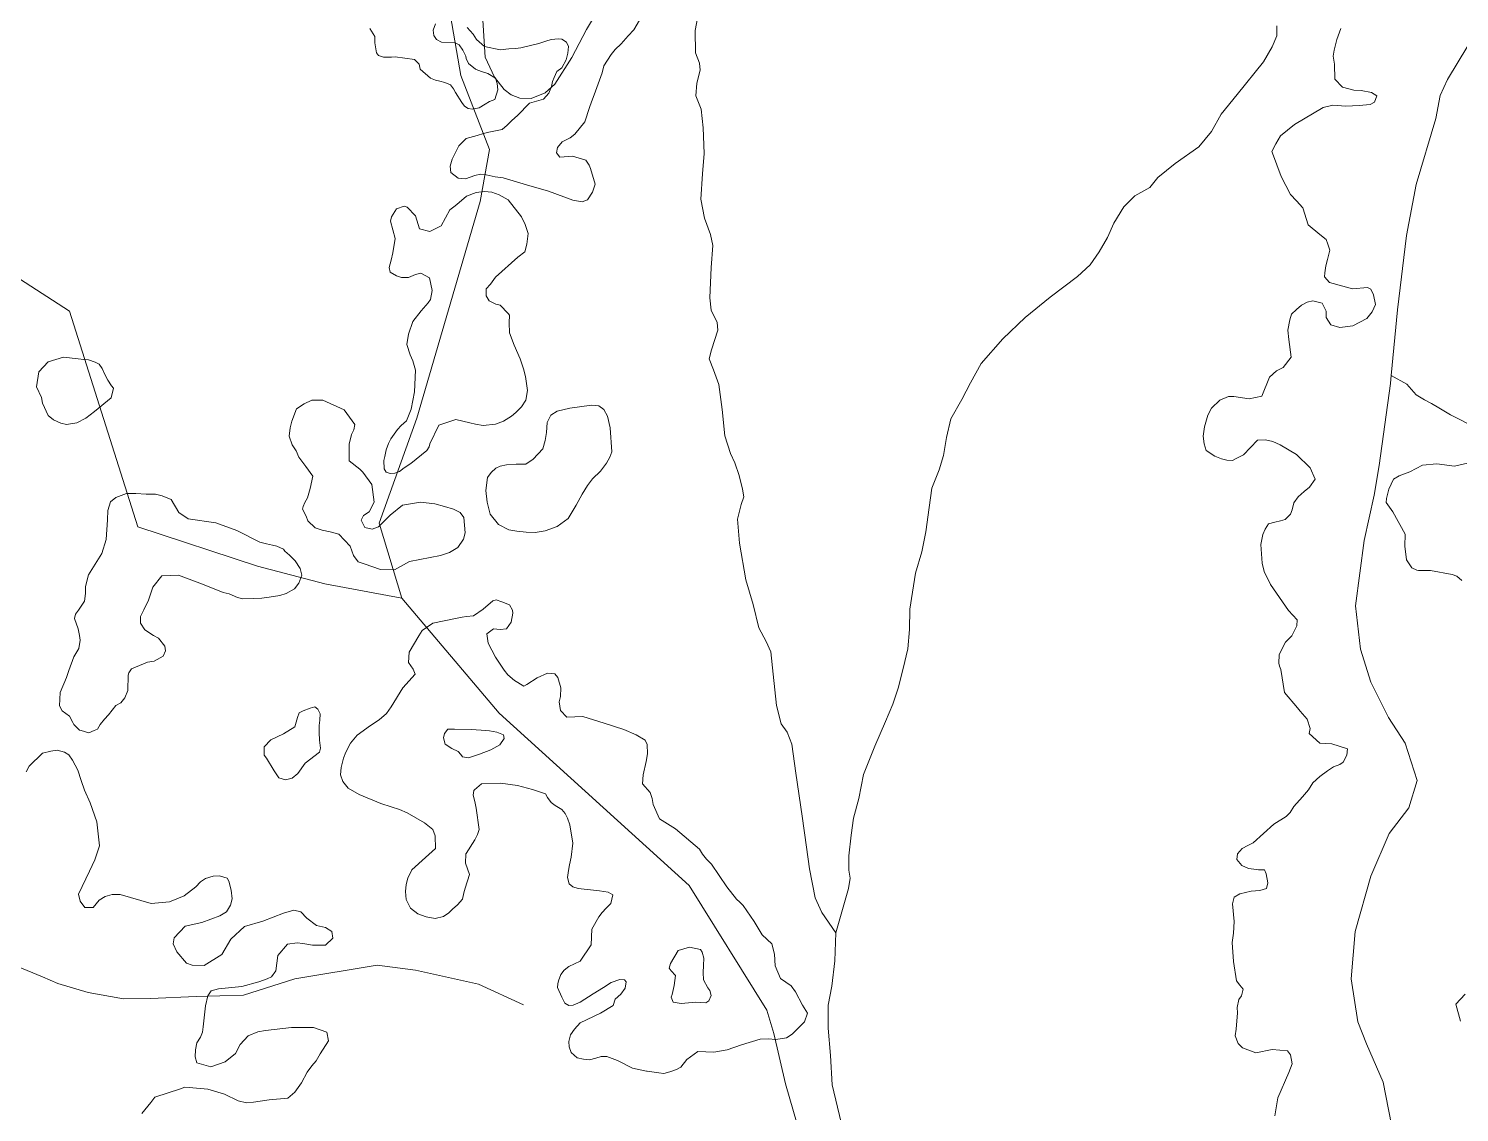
# Model space of a CAD drawing. Header units: metres. Extents: x 4652992 to 4879070, y 2074171 to 2309877.
# Drawn here: x 4653622.6 to 4653770.2, y 2307880.8 to 2307992.6 of the extents above; entities that cross this region are included whole.
import ezdxf

# ---------------------------------------------------------------- set-up
doc = ezdxf.new("R2010")
doc.units = ezdxf.units.M
doc.header["$MEASUREMENT"] = 0
doc.linetypes.add('DGN Style 3', pattern=[92.779933, 66.271381, -26.508552])
for name, color, linetype, lineweight in [('Level 1', 2, 'Continuous', 0), ('Level 20', 30, 'DGN Style 3', 0), ('Level 37', 3, 'Continuous', 0), ('Level 40', 1, 'Continuous', 0)]:
    doc.layers.add(name, color=color, linetype=linetype, lineweight=lineweight)

msp = doc.modelspace()

# ---------------------------------------------------------------- linework, layer by layer
at = {"layer": 'Level 1'}
for points in [[(4653764.347719, 2307873.738894, 1348.4125), (4653762.340884, 2307883.954287, 1347.1125), (4653760.621889, 2307887.920901, 1346.6625), (4653759.740908, 2307890.197878, 1346.4625), (4653759.049502, 2307894.629092, 1346.2125), (4653759.441103, 2307899.512881, 1345.9625), (4653761.056277, 2307905.222475, 1345.6375), (4653762.952883, 2307909.597719, 1345.6375), (4653764.990298, 2307912.265322, 1345.2625), (4653765.846682, 2307915.08008, 1344.9125), (4653764.62311, 2307918.936281, 1344.5625), (4653762.89789, 2307921.574892, 1344.3875), (4653761.050295, 2307925.22333, 1344.2125), (4653760.016299, 2307928.632509, 1344.1375), (4653759.502505, 2307933.082094, 1343.9625), (4653760.365114, 2307939.826296, 1343.0625), (4653761.405276, 2307944.507876, 1342.6125), (4653761.913088, 2307947.573733, 1342.2625), (4653763.099917, 2307956.037478, 1341.6125), (4653763.103146, 2307956.072304, 1341.610664), (4653763.1764, 2307956.86239, 1341.56902), (4653763.80353, 2307963.626284, 1341.2125), (4653764.751894, 2307971.276125, 1340.7125), (4653765.749087, 2307976.54529, 1340.3875), (4653767.786501, 2307983.374514, 1340.0375), (4653768.211304, 2307985.729999, 1339.723815), (4653768.978597, 2307987.396878, 1339.497989), (4653771.06592, 2307990.852114, 1338.9625)], [(4653825.068484, 2307914.638308, 1365), (4653817.580508, 2307920.115114, 1363), (4653812.974917, 2307924.287295, 1361), (4653806.084109, 2307933.289675, 1358), (4653801.680727, 2307937.233279, 1357), (4653797.321474, 2307938.771303, 1356), (4653793.209292, 2307940.368288, 1355), (4653790.546084, 2307941.7923, 1354), (4653787.366274, 2307944.046328, 1353), (4653784.237124, 2307945.658083, 1352), (4653780.54468, 2307947.153689, 1351), (4653777.288882, 2307948.552675, 1350), (4653774.597109, 2307949.93268, 1349), (4653772.056521, 2307951.381533, 1348), (4653769.269289, 2307952.798525, 1347), (4653768.085512, 2307953.520327, 1346), (4653767.321902, 2307953.954531, 1345), (4653766.603274, 2307954.35248, 1344), (4653765.74872, 2307954.872927, 1343), (4653764.768406, 2307955.944471, 1341.610729), (4653763.1764, 2307956.86239, 1341.6107)], [(4653673.678713, 2307891.951296, 1338), (4653669.031496, 2307894.063723, 1335), (4653662.552309, 2307895.500307, 1331), (4653658.59009, 2307896.030703, 1329), (4653650.104922, 2307894.62488, 1324), (4653644.787112, 2307892.934328, 1321), (4653639.90613, 2307892.811892, 1319), (4653635.189516, 2307892.60071, 1317), (4653632.410525, 2307892.571902, 1316), (4653628.787478, 2307893.212893, 1315), (4653625.638125, 2307894.148318, 1314), (4653624.049929, 2307894.82532, 1313), (4653621.503908, 2307895.894717, 1312)]]:
    msp.add_polyline3d(points, dxfattribs=at)
at = {"layer": 'Level 20', "linetype": 'Continuous'}
for points in [[(4653682.722684, 2307996.796885, 1328.6167), (4653680.187516, 2307992.540945, 1327.6367), (4653678.644567, 2307989.661545, 1326.9367), (4653676.901322, 2307986.896573, 1326.3067), (4653675.893821, 2307986.001483, 1326.0967), (4653674.472704, 2307985.432478, 1325.6067), (4653673.288933, 2307985.471433, 1325.3967), (4653672.397984, 2307985.788717, 1325.1167), (4653671.68488, 2307986.335599, 1324.9067), (4653670.680026, 2307987.627286, 1324.4867), (4653669.736229, 2307989.680856, 1323.8567), (4653669.489573, 2307993.489683, 1323.1567)], [(4653705.899415, 2307899.37215, 1360.116744), (4653704.461515, 2307901.445235, 1359.696744), (4653703.743481, 2307902.969415, 1359.276744), (4653703.176626, 2307905.955722, 1358.786744), (4653702.863015, 2307908.20579, 1358.296744), (4653702.412112, 2307911.38763, 1357.806744), (4653701.747339, 2307915.837269, 1356.756744), (4653701.365899, 2307918.820603, 1356.056744), (4653700.873895, 2307920.052933, 1355.566744), (4653700.248236, 2307920.937564, 1355.286744), (4653699.765576, 2307922.818365, 1354.796744), (4653699.43946, 2307926.056416, 1354.096744), (4653699.194117, 2307928.34812, 1353.466744), (4653698.68743, 2307929.406682, 1352.836744), (4653697.942208, 2307930.820804, 1352.346744), (4653697.365765, 2307933.245084, 1351.856744), (4653696.615799, 2307935.766144, 1350.946744), (4653695.946203, 2307939.543418, 1350.036744), (4653695.748191, 2307942.02275, 1349.196744), (4653696.122835, 2307943.553749, 1348.846744), (4653696.41358, 2307944.345878, 1348.566744), (4653696.250539, 2307945.140486, 1348.356744), (4653695.914791, 2307946.519849, 1348.076744), (4653695.467381, 2307947.847693, 1347.586744), (4653695.026112, 2307948.813836, 1347.166744), (4653694.429004, 2307950.61404, 1346.536744), (4653694.181948, 2307953.353404, 1345.836744), (4653693.80985, 2307955.906307, 1344.996744), (4653693.277201, 2307957.448185, 1344.436744), (4653692.837888, 2307958.572243, 1344.156744), (4653693.071262, 2307959.500695, 1343.946744), (4653693.707554, 2307961.5376, 1343.456744), (4653693.642323, 2307962.318232, 1343.106744), (4653693.027629, 2307963.596341, 1342.616744), (4653692.896263, 2307964.871458, 1342.266744), (4653693.033511, 2307967.990887, 1341.706744), (4653693.194082, 2307970.264915, 1341.286744), (4653692.96606, 2307971.38545, 1340.866744), (4653692.342334, 2307973.079802, 1340.516744), (4653691.962752, 2307975.049319, 1340.026744), (4653692.133014, 2307977.665965, 1339.256744), (4653692.322664, 2307979.762703, 1338.836744), (4653692.202149, 2307982.382653, 1338.206744), (4653691.99767, 2307984.32306, 1337.716744), (4653691.451329, 2307985.681666, 1337.296744), (4653691.552625, 2307986.992202, 1337.086744), (4653691.905105, 2307988.355949, 1336.806744), (4653691.818758, 2307989.07901, 1336.806744), (4653691.429278, 2307990.141569, 1336.526744), (4653691.368644, 2307992.436313, 1335.756744), (4653691.843762, 2307994.775449, 1335.476744)], [(4653706.43406, 2307879.811526, 1361.7967), (4653705.511762, 2307883.698004, 1361.5167), (4653705.323538, 2307886.714127, 1361.3767), (4653705.093475, 2307889.530529, 1361.0267), (4653705.106487, 2307891.902629, 1360.8167), (4653705.486155, 2307893.846332, 1360.6067), (4653705.797215, 2307896.469632, 1360.4667), (4653705.899415, 2307899.37215, 1360.1167), (4653706.588805, 2307901.77043, 1359.8367), (4653707.211581, 2307903.943347, 1359.6267), (4653707.351732, 2307904.99617, 1359.5567), (4653707.239471, 2307905.83452, 1359.5567), (4653707.246591, 2307907.300067, 1359.5567), (4653707.465971, 2307909.440776, 1359.2767), (4653707.720711, 2307911.180148, 1359.1367), (4653708.270836, 2307913.208432, 1358.7867), (4653708.742777, 2307915.695309, 1358.4367), (4653709.915566, 2307918.612368, 1358.0867), (4653711.015843, 2307921.147536, 1357.8067), (4653711.756811, 2307922.943314, 1357.3167), (4653712.333786, 2307924.582603, 1357.1767), (4653712.847556, 2307926.613627, 1357.0367), (4653713.298713, 2307928.641669, 1356.5467), (4653713.475287, 2307930.634033, 1356.4767), (4653713.505743, 2307932.752434, 1356.3367), (4653713.80428, 2307934.490911, 1356.1267), (4653714.10472, 2307936.446798, 1355.8467), (4653714.770932, 2307938.665083, 1355.6367), (4653715.171905, 2307940.723372, 1355.2867), (4653715.500807, 2307943.245443, 1355.0767), (4653715.798104, 2307945.242318, 1354.8667), (4653716.555596, 2307947.128694, 1354.5867), (4653716.978252, 2307948.59505, 1354.3767), (4653717.295746, 2307950.466446, 1354.2367), (4653717.766368, 2307952.395206, 1354.0267), (4653718.879875, 2307954.389815, 1353.6767), (4653719.771728, 2307956.094684, 1353.4667), (4653720.874913, 2307958.096069, 1353.1867), (4653723.111064, 2307960.647567, 1352.9767), (4653725.419305, 2307962.836593, 1352.7667), (4653727.978089, 2307964.935051, 1352.6267), (4653730.808797, 2307967.065578, 1352.2767), (4653732.125053, 2307968.264741, 1352.2067), (4653733.063521, 2307969.6197, 1351.9967), (4653733.92042, 2307971.08867, 1351.8567), (4653734.560609, 2307972.578676, 1351.7167), (4653735.58389, 2307974.235898, 1351.2967), (4653736.72878, 2307975.387249, 1351.0867), (4653738.279844, 2307976.255822, 1350.7367), (4653739.09159, 2307977.265753, 1350.5967), (4653740.892205, 2307978.715111, 1350.0367), (4653743.315631, 2307980.42704, 1349.5467), (4653744.618335, 2307982.028524, 1349.1267), (4653745.628315, 2307983.800331, 1348.6367), (4653747.290885, 2307985.833337, 1348.0767), (4653749.980885, 2307989.21705, 1347.3767), (4653750.892553, 2307990.758302, 1347.0967), (4653751.36624, 2307991.869706, 1346.7467), (4653751.374553, 2307992.903495, 1346.3967)]]:
    msp.add_polyline3d(points, dxfattribs=at)
at = {"layer": 'Level 37'}
for points in [[(4653703.437867, 2307867.78746, 1363.977291), (4653704.113409, 2307875.308332, 1363.917345), (4653703.488648, 2307878.847082, 1363.147345), (4653701.883962, 2307879.620132, 1362.587345), (4653700.713258, 2307883.786405, 1362.237345), (4653699.486422, 2307888.989562, 1360.907345), (4653698.768927, 2307891.372398, 1360.907345), (4653690.769011, 2307904.231611, 1354.467345), (4653671.170912, 2307922.014131, 1339.837345), (4653661.118002, 2307933.88766, 1335.357345), (4653653.181803, 2307935.350793, 1332.277345), (4653646.244809, 2307937.168493, 1329.057345), (4653633.908004, 2307941.252875, 1321.427345), (4653626.858487, 2307963.498626, 1315.617345), (4653612.507566, 2307972.73668, 1310.017345), (4653594.459012, 2307983.57293, 1302.107345), (4653592.301203, 2308002.275379, 1300.410109), (4653593.526476, 2308016.191274, 1299.710109), (4653591.657387, 2308027.180816, 1298.450108), (4653588.565333, 2308036.776915, 1297.427107)], [(4653611.289792, 2308032.99344, 1304.8373), (4653623.770315, 2308030.938088, 1307.2873), (4653637.094541, 2308028.825417, 1310.9723), (4653647.562815, 2308027.165581, 1313.8673), (4653659.25637, 2308024.932396, 1317.9273), (4653663.355229, 2308010.058092, 1321.7073), (4653667.224468, 2307987.794578, 1327.4473), (4653670.178628, 2307980.144459, 1329.2673), (4653669.202442, 2307974.797554, 1330.1773), (4653662.678064, 2307952.440926, 1332.9073), (4653658.784953, 2307941.615996, 1334.0273), (4653661.118002, 2307933.88766, 1335.3573)]]:
    msp.add_polyline3d(points, dxfattribs=at)
at = {"layer": 'Level 40', "color": 3}
for points in [[(4653686.131256, 2307994.319498, 1334.343533), (4653685.044866, 2307992.520076, 1335.143533), (4653684.483124, 2307991.886413, 1335.143533), (4653683.740964, 2307991.069994, 1335.143533), (4653683.146466, 2307990.489352, 1335.143533), (4653682.701517, 2307989.963213, 1335.143533), (4653681.963034, 2307988.784135, 1335.143533), (4653681.788232, 2307988.057498, 1335.143533), (4653680.974947, 2307985.811219, 1335.143533), (4653680.703845, 2307985.06244, 1335.143533), (4653680.473872, 2307984.484635, 1335.143533), (4653679.984942, 2307983.019469, 1335.143533), (4653678.960889, 2307981.737459, 1334.343533), (4653678.503171, 2307981.349281, 1334.343533), (4653677.680366, 2307980.958082, 1334.343533), (4653677.171135, 2307980.355888, 1334.343533), (4653677.090641, 2307979.831979, 1334.343533), (4653677.438889, 2307979.386374, 1334.343533), (4653678.723767, 2307979.478748, 1335.143533), (4653680.108001, 2307979.049588, 1335.943533), (4653680.445128, 2307978.562346, 1335.943533), (4653680.588011, 2307978.211985, 1335.943533), (4653681.078761, 2307976.59531, 1337.543533), (4653680.788093, 2307975.763854, 1337.543533), (4653680.283128, 2307974.983728, 1337.543533), (4653679.729686, 2307974.75587, 1337.543533), (4653678.776485, 2307974.939171, 1337.543533), (4653676.251808, 2307975.863923, 1335.943533), (4653673.980736, 2307976.506578, 1333.143533), (4653671.562785, 2307977.22568, 1331.943533), (4653670.764109, 2307977.326172, 1331.943533), (4653669.813166, 2307977.554, 1331.943533), (4653669.23055, 2307977.602722, 1331.943533), (4653668.649802, 2307977.469266, 1331.943533), (4653667.704408, 2307977.150561, 1331.943533), (4653666.938459, 2307977.197747, 1331.943533), (4653666.166814, 2307977.79151, 1331.943533), (4653666.095356, 2307978.444719, 1331.943533), (4653666.314315, 2307979.164653, 1331.943533), (4653667.011626, 2307980.542337, 1331.943533)], [(4653664.615856, 2307993.106506, 1329.143533), (4653664.373354, 2307992.480401, 1329.143533), (4653664.422451, 2307991.92118, 1329.143533), (4653664.686704, 2307991.492818, 1329.143533), (4653665.21989, 2307991.228032, 1329.143533), (4653666.625917, 2307991.155922, 1329.543533), (4653667.038978, 2307990.965632, 1329.543533), (4653667.412436, 2307990.420124, 1329.543533), (4653667.721766, 2307989.798832, 1329.543533), (4653667.756666, 2307989.562511, 1329.543533), (4653667.999976, 2307989.048248, 1329.543533), (4653668.729966, 2307988.438841, 1328.343533), (4653668.980269, 2307988.333134, 1328.343533), (4653669.447805, 2307988.175319, 1328.343533), (4653670.002221, 2307987.996665, 1328.343533), (4653670.804296, 2307987.523326, 1328.743533), (4653670.950617, 2307986.986223, 1328.743533), (4653671.022373, 2307986.330098, 1328.743533), (4653670.727692, 2307985.333942, 1329.943533), (4653670.167964, 2307985.103686, 1329.943533), (4653669.738266, 2307984.84224, 1329.943533), (4653669.0937, 2307984.45006, 1329.943533), (4653668.424599, 2307984.337116, 1329.943533), (4653667.980712, 2307984.397981, 1329.943533), (4653667.578275, 2307984.631158, 1329.943533), (4653667.304001, 2307985.015865, 1329.943533), (4653666.6772, 2307986.03188, 1329.943533), (4653666.446268, 2307986.406211, 1329.943533), (4653666.138983, 2307986.844422, 1329.943533), (4653665.552703, 2307987.076153, 1329.943533), (4653665.032391, 2307987.200934, 1329.943533), (4653664.598785, 2307987.30492, 1329.943533), (4653664.099179, 2307987.515871, 1329.943533), (4653663.03005, 2307988.442359, 1327.943533), (4653662.926981, 2307988.969764, 1327.943533), (4653662.444817, 2307989.451006, 1327.943533), (4653660.433827, 2307989.718428, 1327.143533), (4653660.054257, 2307989.672208, 1327.143533), (4653659.228826, 2307989.687171, 1327.143533), (4653658.71669, 2307989.855761, 1327.143533), (4653658.507466, 2307990.134722, 1327.143533), (4653658.344584, 2307991.180425, 1327.143533), (4653658.359696, 2307991.817388, 1327.143533), (4653657.819098, 2307992.633434, 1327.143533)], [(4653667.011626, 2307980.542337, 1331.943533), (4653667.776152, 2307981.287981, 1331.943533), (4653668.907061, 2307981.610929, 1331.543533), (4653669.552065, 2307981.819986, 1331.543533), (4653670.089867, 2307981.963814, 1331.543533), (4653671.478492, 2307982.221864, 1331.543533), (4653672.002125, 2307982.687242, 1331.543533), (4653672.482499, 2307983.162976, 1331.543533), (4653673.059687, 2307983.660934, 1331.543533), (4653674.281087, 2307984.952874, 1331.943533), (4653675.741347, 2307985.36199, 1332.743533), (4653676.294938, 2307985.95517, 1332.743533), (4653676.556704, 2307986.663704, 1332.743533), (4653676.680545, 2307987.178458, 1332.743533), (4653676.826906, 2307987.597063, 1332.743533), (4653677.111187, 2307988.209432, 1332.743533), (4653677.613142, 2307988.588079, 1332.743533), (4653678.088804, 2307989.426725, 1332.743533), (4653678.253913, 2307990.113029, 1332.743533), (4653678.322387, 2307990.77715, 1332.743533), (4653678.113156, 2307991.235704, 1332.743533), (4653677.636528, 2307991.531589, 1332.743533), (4653677.28093, 2307991.57157, 1332.743533), (4653676.538752, 2307991.522847, 1332.743533), (4653675.991721, 2307991.33653, 1332.743533), (4653675.251372, 2307991.105852, 1332.743533), (4653673.413765, 2307990.657609, 1331.943533), (4653672.84347, 2307990.56732, 1331.943533), (4653672.153829, 2307990.551092, 1331.943533), (4653671.260265, 2307990.447497, 1331.943533), (4653669.651856, 2307990.777245, 1330.343533), (4653668.822994, 2307991.522573, 1330.343533), (4653668.493312, 2307992.057059, 1330.343533), (4653667.881041, 2307992.75045, 1330.343533)], [(4653751.150487, 2307880.481179, 1360.9835), (4653751.473541, 2307882.340163, 1360.6335), (4653752.611395, 2307884.955412, 1360.4235), (4653752.939945, 2307885.865069, 1360.4235), (4653752.774644, 2307886.782357, 1360.4235), (4653752.484652, 2307887.180394, 1360.4235), (4653750.885367, 2307887.345813, 1359.9335), (4653749.214422, 2307887.002003, 1358.6035), (4653747.830841, 2307887.514905, 1358.2535), (4653747.382992, 2307887.951672, 1358.2535), (4653747.074953, 2307888.74056, 1358.2535), (4653747.185341, 2307889.430097, 1358.2535), (4653747.299891, 2307891.102367, 1358.7435), (4653747.268116, 2307891.660143, 1358.7435), (4653747.468173, 2307892.492937, 1358.7435), (4653747.724925, 2307892.872042, 1358.7435), (4653747.824904, 2307893.288488, 1358.7435), (4653747.887403, 2307893.548706, 1358.7435), (4653747.544332, 2307893.960314, 1358.7435), (4653747.213821, 2307894.424063, 1358.7435), (4653746.919837, 2307896.419713, 1358.7435), (4653746.782527, 2307898.378021, 1358.7435), (4653746.903022, 2307899.339763, 1358.7435), (4653746.987606, 2307900.526819, 1358.0435), (4653746.802088, 2307902.360361, 1357.6935), (4653746.96487, 2307903.03801, 1357.6935), (4653747.548527, 2307903.395062, 1357.6935), (4653748.72636, 2307903.660908, 1356.9235), (4653749.627303, 2307903.722318, 1356.9235), (4653750.291218, 2307903.950416, 1356.9235), (4653750.429083, 2307904.524472, 1356.9235), (4653750.262921, 2307905.446702, 1356.9235), (4653750.088694, 2307905.874297, 1356.9235), (4653749.474822, 2307905.854965, 1356.9235), (4653748.99085, 2307905.914953, 1356.9235), (4653748.45439, 2307905.987522, 1356.9235), (4653747.758511, 2307906.318682, 1356.9235), (4653747.242675, 2307906.938027, 1356.9235), (4653747.328151, 2307907.524563, 1356.9235), (4653747.792917, 2307908.075972, 1356.9235), (4653748.364611, 2307908.381175, 1356.9235), (4653748.923845, 2307908.634235, 1356.9235), (4653751.076138, 2307910.558306, 1357.0635), (4653752.32166, 2307911.364702, 1357.0635), (4653752.748644, 2307911.759391, 1357.0635), (4653753.12099, 2307912.387609, 1357.0635), (4653754.024901, 2307913.385556, 1357.0635), (4653754.644288, 2307914.120376, 1357.0635), (4653755.093945, 2307914.840399, 1357.0635), (4653755.805452, 2307915.498017, 1357.0635), (4653756.60908, 2307916.078532, 1357.0635), (4653757.205496, 2307916.487823, 1357.0635), (4653757.86901, 2307916.715628, 1357.0635), (4653758.205924, 2307916.966176, 1357.0635), (4653758.60319, 2307917.69858, 1357.0635), (4653758.648833, 2307918.349443, 1357.0635), (4653757.056284, 2307918.865175, 1356.5035), (4653755.796912, 2307918.929975, 1356.2235), (4653754.701751, 2307919.908947, 1356.2235), (4653754.827258, 2307920.431254, 1356.2235), (4653754.503633, 2307921.391916, 1356.2235), (4653753.76284, 2307922.231279, 1356.2235), (4653753.511006, 2307922.567468, 1356.2235), (4653752.174128, 2307924.156512, 1356.2235), (4653751.797097, 2307926.510754, 1356.2235), (4653751.662604, 2307926.874221, 1356.2235), (4653751.568039, 2307927.172868, 1356.2235), (4653751.611442, 2307928.046161, 1356.2235), (4653751.841728, 2307928.543407, 1356.2235), (4653752.252158, 2307929.329035, 1356.2235), (4653752.912174, 2307929.999819, 1356.2235), (4653753.437795, 2307931.033971, 1356.2235), (4653753.470884, 2307931.633482, 1356.2235), (4653752.57126, 2307932.607045, 1357.4235), (4653750.729178, 2307935.307385, 1357.4235), (4653750.049923, 2307936.627512, 1357.4235), (4653749.871297, 2307937.497106, 1357.4235), (4653749.721256, 2307939.407517, 1357.4235), (4653749.919372, 2307940.462837, 1357.4235), (4653750.161815, 2307941.011339, 1357.4235), (4653750.509037, 2307941.53478, 1357.4235), (4653751.159988, 2307941.70995, 1357.4235), (4653751.74599, 2307941.845458, 1357.4235), (4653752.22741, 2307942.005928, 1357.4235), (4653752.796354, 2307942.53149, 1357.4235), (4653752.961386, 2307942.988189, 1357.4235), (4653753.136729, 2307943.717979, 1357.4235), (4653753.561162, 2307944.333126, 1357.4235), (4653754.195055, 2307944.898152, 1357.4235), (4653754.738878, 2307945.319333, 1357.4235), (4653755.325663, 2307946.160882, 1356.6235), (4653754.796535, 2307947.322383, 1355.4235), (4653753.40164, 2307948.698862, 1354.6235), (4653751.700859, 2307949.689644, 1351.8235), (4653750.94705, 2307950.036874, 1351.8235), (4653750.208139, 2307950.213716, 1351.8235), (4653749.365892, 2307950.192897, 1351.8235), (4653747.944999, 2307948.65227, 1352.6235), (4653747.251385, 2307948.318536, 1352.6235), (4653746.806604, 2307948.091786, 1352.6235), (4653746.201423, 2307948.125509, 1352.6235), (4653745.674054, 2307948.251624, 1352.6235), (4653744.961062, 2307948.533337, 1352.6235), (4653744.100034, 2307949.128059, 1352.6235), (4653743.86971, 2307949.79413, 1352.6235), (4653743.782645, 2307950.592448, 1352.6235), (4653743.904191, 2307951.562969, 1352.6235), (4653744.247106, 2307952.758128, 1352.6235), (4653744.647285, 2307953.495351, 1352.6235), (4653745.507245, 2307954.289132, 1352.6235), (4653746.384244, 2307954.689995, 1352.6235), (4653746.936737, 2307954.668756, 1352.6235), (4653748.52467, 2307954.453852, 1352.2235), (4653749.811498, 2307954.701323, 1352.2235), (4653750.612212, 2307956.676967, 1351.4235), (4653751.329813, 2307957.339481, 1351.4235), (4653752.024324, 2307957.673604, 1351.4235), (4653752.862011, 2307958.757864, 1350.2235), (4653752.610584, 2307960.556981, 1348.6235), (4653752.508059, 2307961.530923, 1348.6235), (4653752.708747, 2307962.59985, 1348.6235), (4653752.901231, 2307963.168023, 1348.6235), (4653753.411922, 2307963.659904, 1348.6235), (4653753.909948, 2307964.098952, 1348.6235), (4653754.488518, 2307964.407071, 1348.6235), (4653755.08208, 2307964.543913, 1348.6235), (4653756.036302, 2307964.315136, 1348.6235), (4653756.454604, 2307963.488813, 1348.6235), (4653756.461395, 2307962.817079, 1348.6235), (4653756.95801, 2307962.083739, 1348.6235), (4653757.870411, 2307961.796098, 1349.8235), (4653759.196161, 2307961.961381, 1351.4235), (4653760.662581, 2307962.734955, 1354.6235), (4653761.218817, 2307963.43178, 1354.6235), (4653761.565001, 2307964.179026, 1354.6235), (4653761.358337, 2307965.169534, 1354.6235), (4653761.051182, 2307965.74133, 1354.6235), (4653760.708587, 2307965.934171, 1354.6235), (4653759.168132, 2307965.7915, 1352.2235), (4653756.806882, 2307966.441127, 1350.6235), (4653756.273756, 2307967.014481, 1350.6235), (4653756.322073, 2307967.448339, 1350.6235), (4653756.433604, 2307968.14547, 1350.6235), (4653756.59802, 2307968.829919, 1350.6235), (4653756.82565, 2307969.777542, 1350.6235), (4653756.634964, 2307970.380076, 1350.6235), (4653756.471839, 2307970.864759, 1350.6235), (4653755.820379, 2307971.410841, 1350.6235), (4653754.588545, 2307972.400074, 1351.8235), (4653754.057586, 2307974.139592, 1351.8235), (4653753.392215, 2307974.855167, 1351.8235), (4653752.766969, 2307975.505624, 1351.8235), (4653751.810264, 2307977.365172, 1353.0235), (4653750.922365, 2307979.784313, 1353.4235), (4653750.854875, 2307979.966887, 1353.4235), (4653751.267112, 2307980.755365, 1353.4235), (4653751.744497, 2307981.583503, 1353.4235), (4653753.195901, 2307982.724708, 1352.2235), (4653756.149939, 2307984.476662, 1351.8235), (4653757.160565, 2307984.734012, 1351.8235), (4653758.477384, 2307984.639817, 1351.8235), (4653759.867023, 2307984.696094, 1353.0235), (4653761.008496, 2307984.810146, 1353.0235), (4653761.452677, 2307985.036209, 1353.0235), (4653761.669068, 2307985.705415, 1353.0235), (4653761.140258, 2307986.054548, 1353.0235), (4653760.074456, 2307986.255318, 1353.0235), (4653759.299352, 2307986.275232, 1353.0235), (4653758.153302, 2307986.606337, 1353.0235), (4653757.343817, 2307987.411296, 1353.0235), (4653757.32804, 2307988.968803, 1353.0235), (4653757.188386, 2307989.779307, 1353.0235), (4653757.286941, 2307990.421436, 1353.0235), (4653757.55154, 2307991.52302, 1353.0235), (4653757.986761, 2307992.6391, 1353.0235)], [(4653659.300698, 2307947.218158, 1334.743533), (4653659.285247, 2307948.076472, 1334.743533), (4653659.385621, 2307948.493611, 1334.743533), (4653659.496247, 2307949.183988, 1334.743533), (4653659.764315, 2307949.836774, 1334.743533), (4653659.994739, 2307950.333129, 1334.743533), (4653660.693334, 2307951.284075, 1335.143533), (4653661.06842, 2307951.690445, 1335.143533), (4653661.625913, 2307952.163451, 1335.143533), (4653662.084164, 2307953.376475, 1335.143533), (4653662.42202, 2307955.151965, 1336.343533), (4653662.54645, 2307957.411521, 1337.543533), (4653662.275987, 2307958.354787, 1337.543533), (4653661.982813, 2307958.974006, 1337.543533), (4653661.632797, 2307960.046149, 1337.543533), (4653661.830445, 2307961.097222, 1337.543533), (4653662.259863, 2307962.422364, 1337.543533), (4653663.105588, 2307963.514896, 1336.343533), (4653663.840912, 2307964.348524, 1334.343533), (4653664.086269, 2307964.675994, 1334.343533), (4653664.259695, 2307965.627476, 1334.343533), (4653663.97648, 2307966.930267, 1331.943533), (4653663.091233, 2307967.418836, 1331.943533), (4653662.554129, 2307967.270559, 1331.943533), (4653661.808578, 2307966.950714, 1331.943533), (4653661.085886, 2307966.957531, 1331.943533), (4653660.571615, 2307967.135918, 1331.943533), (4653659.93705, 2307967.509164, 1331.943533), (4653659.827065, 2307967.978359, 1331.943533), (4653660.016015, 2307968.763555, 1331.943533), (4653660.192367, 2307969.496399, 1331.943533), (4653660.439692, 2307970.987292, 1331.943533), (4653659.94622, 2307972.757645, 1330.743533), (4653660.059783, 2307973.229557, 1330.743533), (4653660.590955, 2307974.045125, 1330.743533), (4653661.377985, 2307974.30032, 1330.743533), (4653661.694632, 2307974.224504, 1330.743533), (4653662.533296, 2307973.302827, 1330.743533), (4653662.939566, 2307971.991424, 1331.543533), (4653664.003533, 2307971.690114, 1332.743533), (4653665.196554, 2307972.303692, 1335.143533), (4653666.08597, 2307973.939363, 1335.943533), (4653666.63018, 2307974.359419, 1335.943533), (4653667.044588, 2307974.700472, 1335.943533), (4653667.808486, 2307975.343062, 1335.943533), (4653668.78411, 2307975.714768, 1335.943533), (4653669.644719, 2307975.838829, 1335.943533), (4653670.402847, 2307975.767296, 1335.943533), (4653671.163228, 2307975.475096, 1335.943533), (4653672.095452, 2307974.976653, 1335.943533), (4653673.476888, 2307973.2143, 1335.543533), (4653673.837894, 2307972.412099, 1335.543533), (4653674.173843, 2307971.505801, 1335.543533), (4653674.015598, 2307970.387499, 1335.543533), (4653673.827735, 2307969.606623, 1335.543533), (4653673.088707, 2307969.067783, 1335.543533), (4653670.781089, 2307966.981915, 1335.943533), (4653670.279136, 2307966.276576, 1335.943533), (4653669.827248, 2307965.779362, 1335.943533), (4653669.821584, 2307965.06532, 1335.943533), (4653670.14033, 2307964.548826, 1335.943533), (4653670.835829, 2307964.217363, 1335.943533), (4653671.254705, 2307964.117162, 1335.943533), (4653672.099279, 2307963.254807, 1335.943533), (4653672.218794, 2307963.06114, 1335.943533), (4653672.20061, 2307962.295119, 1335.943533), (4653672.215712, 2307961.261566, 1336.743533), (4653672.708034, 2307959.968541, 1338.343533), (4653673.329936, 2307958.567818, 1338.743533), (4653673.691573, 2307957.549705, 1338.743533), (4653673.882034, 2307956.736937, 1338.743533), (4653674.091781, 2307955.316745, 1338.743533), (4653673.907052, 2307954.319648, 1338.743533), (4653673.459332, 2307953.60459, 1338.743533), (4653672.880103, 2307953.030539, 1338.743533), (4653672.45502, 2307952.638859, 1338.743533), (4653671.615018, 2307952.127064, 1338.743533), (4653670.772703, 2307951.835015, 1338.743533), (4653669.525586, 2307951.694439, 1338.743533), (4653668.730778, 2307951.829471, 1338.743533), (4653668.157041, 2307951.966507, 1338.743533), (4653666.696535, 2307952.315348, 1338.743533), (4653664.944438, 2307951.730866, 1336.743533), (4653664.023937, 2307949.815458, 1335.543533), (4653663.948758, 2307949.503002, 1335.543533), (4653663.691292, 2307949.123928, 1335.543533), (4653662.043146, 2307947.776568, 1334.743533), (4653661.380404, 2307947.328286, 1334.743533), (4653660.900161, 2307946.946697, 1334.743533), (4653660.417613, 2307946.786188, 1334.743533), (4653659.907665, 2307946.742482, 1334.743533), (4653659.50037, 2307946.89482, 1334.743533), (4653659.300698, 2307947.218158, 1334.743533)], [(4653623.949369, 2307954.569221, 1320.343533), (4653623.458808, 2307955.690136, 1319.943533), (4653623.677585, 2307957.244189, 1319.543533), (4653624.652437, 2307958.274147, 1319.543533), (4653626.218698, 2307958.741944, 1319.543533), (4653627.759547, 2307958.584446, 1320.343533), (4653628.345256, 2307958.504643, 1320.343533), (4653628.816544, 2307958.45216, 1320.343533), (4653629.489274, 2307958.231468, 1320.343533), (4653629.919517, 2307958.008628, 1320.343533), (4653630.237868, 2307957.572303, 1320.343533), (4653630.471674, 2307957.036069, 1320.343533), (4653630.792524, 2307956.358959, 1320.343533), (4653631.197904, 2307955.781781, 1320.343533), (4653631.385664, 2307955.55681, 1320.343533), (4653631.139589, 2307954.534663, 1320.343533), (4653629.413933, 2307953.145007, 1320.343533), (4653628.522447, 2307952.456958, 1320.343533), (4653627.614735, 2307951.952902, 1320.343533), (4653626.54652, 2307951.787385, 1320.343533), (4653625.974435, 2307951.923879, 1320.343533), (4653625.214509, 2307952.285364, 1320.343533), (4653624.653543, 2307952.719504, 1320.343533), (4653624.055153, 2307954.00343, 1320.343533), (4653623.949369, 2307954.569221, 1320.343533)], [(4653651.25365, 2307942.353373, 1335.143533), (4653650.898518, 2307943.078447, 1334.743533), (4653650.961276, 2307943.339224, 1334.743533), (4653651.114195, 2307943.743943, 1334.743533), (4653651.397224, 2307944.227921, 1334.743533), (4653651.688204, 2307945.206327, 1334.743533), (4653651.957009, 2307946.464144, 1333.543533), (4653651.219199, 2307947.468829, 1332.343533), (4653650.499888, 2307948.415216, 1332.343533), (4653650.216944, 2307949.091473, 1332.343533), (4653649.803429, 2307949.688224, 1332.343533), (4653649.518166, 2307950.586421, 1332.343533), (4653649.614316, 2307951.448926, 1332.343533), (4653649.778055, 2307952.12927, 1332.343533), (4653650.250996, 2307953.399869, 1332.343533), (4653651.046956, 2307953.929223, 1332.343533), (4653651.857781, 2307954.288983, 1332.343533), (4653652.974359, 2307954.299014, 1332.343533), (4653655.186524, 2307953.30187, 1333.143533), (4653656.294925, 2307951.78131, 1333.543533), (4653656.169224, 2307951.258954, 1333.543533), (4653655.938362, 2307950.761702, 1333.543533), (4653655.699527, 2307949.769211, 1333.543533), (4653655.704023, 2307948.053157, 1334.743533), (4653656.798856, 2307947.183911, 1335.943533), (4653657.115542, 2307946.888152, 1335.943533), (4653658.030278, 2307945.624018, 1335.943533), (4653658.27529, 2307943.768782, 1336.343533), (4653657.758464, 2307942.777467, 1337.143533), (4653657.175147, 2307942.422044, 1337.143533), (4653656.945476, 2307941.927312, 1337.143533), (4653657.318502, 2307941.178944, 1337.143533), (4653658.050803, 2307941.004308, 1337.143533), (4653658.713691, 2307941.230864, 1337.143533), (4653659.917239, 2307942.447629, 1337.543533), (4653661.179239, 2307943.468162, 1338.743533), (4653663.066866, 2307943.768671, 1339.543533), (4653664.51387, 2307943.625719, 1340.343533), (4653665.542391, 2307943.32564, 1340.343533), (4653666.466765, 2307943.050412, 1340.343533), (4653667.158039, 2307942.721431, 1340.343533), (4653667.526874, 2307942.195964, 1340.343533), (4653667.646863, 2307940.636203, 1340.343533), (4653667.485118, 2307939.963899, 1340.343533), (4653666.896867, 2307939.119883, 1340.343533), (4653666.058547, 2307938.608894, 1340.343533), (4653665.101377, 2307938.29027, 1340.343533), (4653661.913431, 2307937.678898, 1338.343533), (4653660.380033, 2307936.790928, 1337.543533), (4653658.928848, 2307936.838701, 1337.143533), (4653657.248951, 2307937.420226, 1335.543533), (4653656.63235, 2307937.622282, 1335.543533), (4653656.128535, 2307938.29315, 1335.543533), (4653655.804776, 2307939.251576, 1335.543533), (4653654.635736, 2307940.499729, 1335.143533), (4653653.743814, 2307940.7124, 1335.143533), (4653652.904318, 2307940.91257, 1335.143533), (4653652.18227, 2307941.139851, 1335.143533), (4653651.415668, 2307941.873805, 1335.143533), (4653651.25365, 2307942.353373, 1335.143533)], [(4653669.787017, 2307945.001416, 1345.943533), (4653669.978331, 2307946.3125, 1345.943533), (4653670.353394, 2307946.839672, 1345.943533), (4653670.83179, 2307947.280494, 1345.943533), (4653671.254052, 2307947.48803, 1345.943533), (4653671.911033, 2307947.639522, 1345.943533), (4653672.920065, 2307947.706948, 1345.943533), (4653673.915011, 2307947.716057, 1345.943533), (4653674.656065, 2307948.217411, 1345.943533), (4653675.654705, 2307949.273839, 1345.943533), (4653675.923786, 2307950.134491, 1345.943533), (4653676.061501, 2307950.96485, 1345.943533), (4653676.12396, 2307951.998167, 1345.943533), (4653676.496344, 2307952.772452, 1345.943533), (4653677.150581, 2307953.171075, 1345.943533), (4653678.464101, 2307953.473799, 1345.943533), (4653680.701904, 2307953.780153, 1345.143533), (4653681.434621, 2307953.728496, 1345.143533), (4653681.965638, 2307953.3547, 1345.143533), (4653682.353688, 2307952.644744, 1345.143533), (4653682.629417, 2307951.46787, 1345.143533), (4653682.781585, 2307948.989745, 1345.943533), (4653682.582711, 2307948.420754, 1345.943533), (4653682.252518, 2307947.82147, 1345.943533), (4653681.617606, 2307946.986689, 1345.943533), (4653680.806718, 2307946.193892, 1345.943533), (4653680.272486, 2307945.519964, 1345.943533), (4653679.740796, 2307944.598793, 1345.943533), (4653679.094334, 2307943.458371, 1345.943533), (4653678.27443, 2307942.112677, 1345.943533), (4653677.142032, 2307941.273075, 1345.943533), (4653675.917726, 2307940.825284, 1345.943533), (4653674.88082, 2307940.641042, 1345.943533), (4653673.958643, 2307940.676055, 1345.943533), (4653672.99177, 2307940.783384, 1345.943533), (4653672.156235, 2307940.921041, 1345.943533), (4653671.111426, 2307941.478622, 1345.943533), (4653670.25152, 2307942.547129, 1345.943533), (4653669.931239, 2307943.795268, 1345.943533), (4653669.787017, 2307945.001416, 1345.943533)], [(4653771.467655, 2307947.92213, 1360.0212), (4653769.704577, 2307947.51455, 1360.0212), (4653767.864797, 2307947.75576, 1357.6212), (4653766.404353, 2307947.615237, 1353.6212), (4653765.081243, 2307946.904707, 1353.2212), (4653764.005137, 2307946.510361, 1353.2212), (4653763.402628, 2307946.142375, 1353.2212), (4653762.927883, 2307945.1383, 1353.2212), (4653762.695247, 2307944.169484, 1353.2212), (4653762.644222, 2307943.762594, 1353.2212), (4653763.352461, 2307942.791156, 1355.6212), (4653764.600304, 2307940.479959, 1357.2212), (4653764.580139, 2307939.234934, 1357.2212), (4653764.758516, 2307937.849827, 1357.2212), (4653765.303832, 2307937.025053, 1357.2212), (4653765.799447, 2307936.767747, 1357.2212), (4653765.975271, 2307936.725741, 1357.2212), (4653767.23491, 2307936.748603, 1357.2212), (4653769.452243, 2307936.31097, 1357.2212), (4653769.924841, 2307936.151743, 1357.2212), (4653770.466195, 2307935.698379, 1357.2212)], [(4653626.085365, 2307922.264487, 1322.743533), (4653625.817841, 2307922.782451, 1323.143533), (4653625.90317, 2307924.137945, 1323.143533), (4653626.54841, 2307925.693036, 1323.543533), (4653626.782322, 2307926.414567, 1323.543533), (4653627.307089, 2307927.844056, 1323.543533), (4653627.809622, 2307928.680986, 1323.543533), (4653627.956849, 2307929.542669, 1323.543533), (4653627.894899, 2307930.035662, 1323.543533), (4653627.759888, 2307930.725392, 1323.543533), (4653627.351241, 2307931.779175, 1323.543533), (4653627.460137, 2307932.231513, 1323.543533), (4653627.796828, 2307932.629619, 1323.543533), (4653628.383522, 2307933.56601, 1323.543533), (4653628.517135, 2307934.371134, 1323.543533), (4653628.509633, 2307935.090296, 1323.543533), (4653628.795471, 2307936.27763, 1323.543533), (4653630.174063, 2307938.504584, 1325.143533), (4653630.63931, 2307939.935363, 1325.943533), (4653630.772629, 2307941.977464, 1326.743533), (4653630.81936, 2307942.918504, 1326.743533), (4653631.092835, 2307943.805491, 1326.743533), (4653631.62512, 2307944.273701, 1326.743533), (4653632.737752, 2307944.663035, 1326.743533), (4653633.698809, 2307944.671924, 1326.743533), (4653634.759617, 2307944.59751, 1326.743533), (4653635.720568, 2307944.6064, 1326.743533), (4653636.40061, 2307944.444249, 1326.743533), (4653637.323324, 2307944.045732, 1326.743533), (4653638.134088, 2307942.707896, 1327.543533), (4653639.080095, 2307942.07593, 1328.743533), (4653641.941025, 2307941.650183, 1331.143533), (4653644.116588, 2307940.869368, 1332.743533), (4653646.483378, 2307939.644449, 1333.543533), (4653647.156547, 2307939.483989, 1333.543533), (4653647.773596, 2307939.336906, 1333.543533), (4653648.222346, 2307939.22994, 1333.543533), (4653648.924723, 2307938.944695, 1333.543533), (4653649.052769, 2307938.737439, 1333.543533), (4653649.546624, 2307938.325173, 1333.543533), (4653650.112414, 2307937.719041, 1333.543533), (4653650.637963, 2307936.945791, 1333.543533), (4653650.826991, 2307936.252753, 1333.543533), (4653650.51371, 2307935.443781, 1333.543533), (4653650.072387, 2307934.842028, 1333.543533), (4653649.182343, 2307934.347161, 1333.543533), (4653648.540986, 2307934.146487, 1333.543533), (4653647.437444, 2307933.996987, 1333.543533), (4653646.697242, 2307933.878742, 1333.543533), (4653645.858222, 2307933.842939, 1333.543533), (4653644.725237, 2307933.818228, 1333.543533), (4653644.164194, 2307933.951863, 1333.543533), (4653643.306725, 2307934.332862, 1333.543533), (4653642.689528, 2307934.479876, 1333.543533), (4653640.571693, 2307935.327818, 1330.743533), (4653638.097969, 2307936.258275, 1328.743533), (4653636.38782, 2307936.176554, 1326.743533), (4653635.434372, 2307935.017492, 1324.743533), (4653635.002002, 2307933.691859, 1323.943533), (4653634.516026, 2307932.672569, 1323.943533), (4653634.168538, 2307931.978712, 1323.943533), (4653634.189626, 2307931.316572, 1323.943533), (4653634.622586, 2307930.616124, 1323.943533), (4653635.508183, 2307930.046891, 1323.943533), (4653636.0363, 2307929.741971, 1323.943533), (4653636.68317, 2307928.930921, 1323.943533), (4653636.745048, 2307928.438326, 1323.943533), (4653636.495286, 2307927.900434, 1323.943533), (4653635.592525, 2307927.398462, 1323.943533), (4653634.898707, 2307927.26489, 1323.943533), (4653633.237499, 2307926.580063, 1323.143533), (4653632.957683, 2307926.168193, 1323.143533), (4653632.90322, 2307925.941927, 1323.143533), (4653632.858737, 2307924.363995, 1322.743533), (4653632.554015, 2307923.598724, 1322.743533), (4653632.132793, 2307923.100508, 1322.743533), (4653631.638438, 2307922.799195, 1322.743533), (4653630.866573, 2307921.845762, 1322.743533), (4653630.45894, 2307921.404109, 1322.743533), (4653630.024049, 2307920.849241, 1322.743533), (4653629.730408, 2307920.380464, 1322.743533), (4653629.390881, 2307920.221808, 1322.743533), (4653628.853075, 2307919.990594, 1322.743533), (4653628.068584, 2307920.236934, 1322.743533), (4653627.897554, 2307920.277592, 1322.743533), (4653627.308809, 2307920.836485, 1322.743533), (4653627.178653, 2307921.046971, 1322.743533), (4653626.858821, 2307921.721492, 1322.743533), (4653626.085365, 2307922.264487, 1322.743533)], [(4653668.563373, 2307914.049396, 1341.5435), (4653668.492955, 2307913.566783, 1341.5435), (4653668.65077, 2307912.893719, 1341.5435), (4653668.808582, 2307912.220663, 1341.5435), (4653669.10076, 2307910.017645, 1341.5435), (4653668.933611, 2307909.512631, 1341.5435), (4653668.659398, 2307908.942266, 1341.5435), (4653667.753076, 2307907.54772, 1340.0592), (4653667.744456, 2307907.505238, 1340.0162), (4653667.691378, 2307906.533073, 1338.7435), (4653668.114881, 2307905.389362, 1338.3435), (4653667.643123, 2307903.955222, 1337.9435), (4653667.528912, 2307903.480406, 1337.9435), (4653667.373169, 2307902.832925, 1337.9435), (4653666.869997, 2307902.267935, 1337.9435), (4653666.344148, 2307901.799576, 1337.9435), (4653665.979729, 2307901.429772, 1337.9435), (4653665.43119, 2307901.058037, 1337.9435), (4653664.555931, 2307900.855113, 1337.9435), (4653663.633398, 2307901.028475, 1337.9435), (4653662.785411, 2307901.321047, 1337.9435), (4653662.010083, 2307901.915839, 1337.9435), (4653661.57846, 2307902.794154, 1337.9435), (4653661.504752, 2307903.633145, 1337.9435), (4653661.584041, 2307904.344533, 1337.9435), (4653661.739828, 2307904.992114, 1337.9435), (4653662.175132, 2307905.847132, 1337.9435), (4653663.582582, 2307907.150104, 1338.3435), (4653664.606142, 2307908.074115, 1339.5435), (4653664.568589, 2307909.376237, 1341.1435), (4653664.313831, 2307910.02732, 1341.1435), (4653663.476282, 2307910.726059, 1341.1435), (4653661.664769, 2307911.747157, 1341.1435), (4653660.874118, 2307912.071362, 1341.1435), (4653660.029844, 2307912.362885, 1341.1435), (4653658.969274, 2307912.705821, 1341.1435), (4653656.733002, 2307913.633494, 1339.5435), (4653655.604884, 2307914.294607, 1340.3435), (4653655.036172, 2307914.975687, 1340.3435), (4653654.791329, 2307915.670776, 1340.3435), (4653654.880723, 2307916.422886, 1340.3435), (4653655.108507, 2307917.369547, 1340.3435), (4653655.350433, 2307917.994394, 1340.3435), (4653655.84842, 2307918.922265, 1340.3435), (4653656.509272, 2307919.765882, 1340.3435), (4653657.892142, 2307920.756127, 1340.3435), (4653658.799229, 2307921.320655, 1341.5435), (4653659.557524, 2307922.003006, 1341.5435), (4653660.035774, 2307922.661147, 1341.5435), (4653661.244015, 2307924.643966, 1341.5435), (4653662.487374, 2307926.041568, 1342.3435), (4653662.288392, 2307926.542476, 1342.3435), (4653661.818173, 2307927.244034, 1342.3435), (4653661.891129, 2307928.326366, 1343.1435), (4653662.875886, 2307929.985599, 1344.3435), (4653663.235182, 2307930.533133, 1344.3435), (4653664.332727, 2307931.311779, 1344.3435), (4653666.678304, 2307931.793008, 1344.3435), (4653667.342533, 2307931.906053, 1344.3435), (4653667.814029, 2307931.974578, 1344.3435), (4653668.521248, 2307932.077363, 1344.3435), (4653669.511433, 2307932.741538, 1343.5435), (4653670.513758, 2307933.60754, 1342.3435), (4653670.857077, 2307933.707089, 1342.3435), (4653671.450848, 2307933.520223, 1342.3435), (4653672.239701, 2307933.196176, 1342.3435), (4653672.530758, 2307932.655085, 1342.3435), (4653672.587985, 2307932.324054, 1342.3435), (4653672.4145, 2307931.41322, 1342.3435), (4653671.913236, 2307930.722198, 1343.1435), (4653671.258336, 2307930.651786, 1343.1435), (4653670.591227, 2307930.720149, 1343.1435), (4653669.908786, 2307930.210304, 1343.9435), (4653670.016885, 2307929.224192, 1345.1435), (4653670.793767, 2307927.811917, 1346.3435), (4653671.675407, 2307926.469311, 1347.5435), (4653672.054336, 2307925.974061, 1347.5435), (4653672.733023, 2307925.407443, 1347.5435), (4653673.702581, 2307924.820151, 1346.3435), (4653674.011227, 2307924.972046, 1346.3435), (4653675.084452, 2307925.663095, 1346.3435), (4653676.14923, 2307926.130726, 1346.3435), (4653676.909095, 2307926.084978, 1346.3435), (4653677.223299, 2307925.694632, 1346.3435), (4653677.512346, 2307924.634189, 1346.3435), (4653677.478811, 2307923.740717, 1346.3435), (4653677.34551, 2307923.186508, 1346.3435), (4653677.493774, 2307922.29483, 1346.3435), (4653678.142657, 2307921.599497, 1346.3435), (4653679.803459, 2307921.683929, 1349.1435), (4653682.005877, 2307920.995299, 1349.9435), (4653684.033102, 2307920.348924, 1350.7435), (4653685.312362, 2307919.791692, 1351.5435), (4653686.22886, 2307919.232222, 1352.3435), (4653686.434867, 2307918.78117, 1352.3435), (4653686.476454, 2307917.833232, 1352.3435), (4653686.325897, 2307917.020358, 1352.3435), (4653686.000758, 2307915.668323, 1352.3435), (4653685.957358, 2307914.740606, 1352.3435), (4653686.732508, 2307913.853364, 1353.5435), (4653686.939995, 2307913.224356, 1353.5435), (4653687.062646, 2307912.615533, 1353.5435), (4653687.691533, 2307911.128337, 1353.5435), (4653689.363523, 2307910.097739, 1355.9435), (4653691.814812, 2307907.98885, 1356.7435), (4653692.135955, 2307907.468785, 1356.7435), (4653692.551595, 2307906.970639, 1356.7435), (4653693.051632, 2307906.452443, 1356.7435), (4653694.659021, 2307904.10082, 1357.9435), (4653695.651551, 2307902.83623, 1358.7435), (4653695.979908, 2307902.537035, 1358.7435), (4653696.34027, 2307902.186005, 1358.7435), (4653697.48027, 2307900.540046, 1359.1435), (4653698.302248, 2307899.145051, 1359.9435), (4653699.285091, 2307898.244159, 1360.7435), (4653699.557706, 2307897.16512, 1360.7435), (4653699.622439, 2307895.959058, 1360.7435), (4653700.168474, 2307894.636801, 1362.7435), (4653701.291073, 2307893.887494, 1364.7435), (4653701.713392, 2307893.261233, 1364.7435), (4653702.444718, 2307891.904142, 1364.7435), (4653702.952186, 2307891.082385, 1364.7435), (4653702.649513, 2307890.189866, 1364.7435), (4653701.373535, 2307888.914536, 1364.7435), (4653700.795329, 2307888.525664, 1364.7435), (4653699.695053, 2307888.348272, 1364.7435), (4653698.924638, 2307888.443322, 1364.7435), (4653698.072609, 2307888.38237, 1364.7435), (4653696.153534, 2307887.793847, 1363.9435), (4653694.673134, 2307887.286406, 1361.9435), (4653693.306404, 2307887.067153, 1360.7435), (4653691.659453, 2307887.119225, 1358.3435), (4653690.510137, 2307886.297791, 1355.9435), (4653689.910208, 2307885.495929, 1355.1435), (4653689.448488, 2307885.249573, 1355.1435), (4653688.765082, 2307885.011279, 1355.1435), (4653688.144198, 2307884.847107, 1355.1435), (4653687.626315, 2307884.925383, 1355.1435), (4653686.416365, 2307885.083784, 1354.4639), (4653686.368797, 2307885.090012, 1355.1435), (4653684.905134, 2307885.41227, 1353.5435), (4653683.383465, 2307886.1905, 1351.5435), (4653682.276989, 2307886.615615, 1350.3435), (4653681.679206, 2307886.612324, 1349.5435), (4653681.138346, 2307886.426568, 1349.5435), (4653680.469437, 2307886.271155, 1349.5435), (4653679.851526, 2307886.327916, 1349.5435), (4653679.211322, 2307886.479669, 1349.5435), (4653678.590795, 2307887.025063, 1349.1435), (4653678.37167, 2307887.615601, 1349.1435), (4653678.366083, 2307888.155521, 1349.1435), (4653678.529464, 2307888.834911, 1349.1435), (4653678.938874, 2307889.411075, 1349.1435), (4653679.507025, 2307890.084226, 1349.1435), (4653681.6225, 2307891.066202, 1349.5435), (4653682.928853, 2307891.879678, 1349.9435), (4653683.12446, 2307892.505658, 1349.9435), (4653683.703882, 2307893.04057, 1349.9435), (4653684.165549, 2307893.648225, 1349.9435), (4653684.275854, 2307894.294416, 1349.9435), (4653684.103417, 2307894.514633, 1349.9435), (4653683.613921, 2307894.54114, 1349.9435), (4653682.7341, 2307894.256831, 1349.9435), (4653681.931198, 2307893.730111, 1349.9435), (4653680.849876, 2307893.079904, 1347.1435), (4653679.514559, 2307892.220746, 1345.9435), (4653678.80106, 2307891.893986, 1345.9435), (4653678.341229, 2307891.86778, 1345.9435), (4653677.942941, 2307892.097534, 1345.9435), (4653677.636976, 2307892.711234, 1345.9435), (4653677.169406, 2307893.722822, 1345.5435), (4653677.21886, 2307894.117174, 1345.5435), (4653677.290717, 2307894.41597, 1345.5435), (4653677.540827, 2307895.078552, 1345.5435), (4653677.868406, 2307895.497143, 1345.5435), (4653678.367704, 2307895.874973, 1345.5435), (4653679.519973, 2307896.457441, 1346.3435), (4653680.655895, 2307898.109722, 1350.7435), (4653680.734573, 2307899.747801, 1350.7435), (4653681.443973, 2307901.01222, 1350.7435), (4653681.779219, 2307901.469925, 1350.7435), (4653682.199661, 2307901.907387, 1350.7435), (4653682.67288, 2307902.377078, 1350.7435), (4653682.890365, 2307903.27936, 1349.5435), (4653682.419092, 2307903.570726, 1349.5435), (4653681.502495, 2307903.698752, 1349.5435), (4653679.309827, 2307903.924048, 1347.9435), (4653678.763895, 2307904.098694, 1347.9435), (4653678.387213, 2307904.412992, 1347.9435), (4653678.230941, 2307905.079614, 1347.9435), (4653678.309045, 2307905.780487, 1347.9435), (4653678.409474, 2307906.386125, 1347.9435), (4653678.593603, 2307907.151729, 1347.9435), (4653678.772101, 2307908.616179, 1349.1435), (4653678.455698, 2307910.498945, 1350.7435), (4653678.214834, 2307911.183154, 1350.7435), (4653677.975824, 2307911.687801, 1350.7435), (4653677.62102, 2307912.085638, 1350.7435), (4653676.957722, 2307912.512046, 1350.7435), (4653676.529715, 2307912.79295, 1350.7435), (4653676.162832, 2307913.328036, 1350.7435), (4653675.93584, 2307913.69551, 1350.7435), (4653674.603567, 2307914.150852, 1348.7435), (4653673.064231, 2307914.557029, 1347.1435), (4653671.307446, 2307914.800354, 1345.1435), (4653669.342706, 2307914.741025, 1342.7435), (4653668.627877, 2307914.106641, 1341.4562), (4653668.563373, 2307914.049396, 1341.5435)], [(4653646.924508, 2307917.678429, 1329.543533), (4653646.914495, 2307918.545553, 1329.943533), (4653647.624071, 2307919.264994, 1329.943533), (4653648.923223, 2307919.878478, 1330.343533), (4653650.090996, 2307920.615047, 1331.143533), (4653650.357335, 2307921.563854, 1331.943533), (4653650.534485, 2307922.053068, 1331.943533), (4653650.938933, 2307922.252043, 1331.943533), (4653651.664724, 2307922.551672, 1331.943533), (4653652.168124, 2307922.66805, 1331.943533), (4653652.465047, 2307922.420292, 1331.943533), (4653652.708221, 2307921.949181, 1331.943533), (4653652.672831, 2307921.308204, 1331.943533), (4653652.594673, 2307920.736436, 1331.943533), (4653652.602052, 2307920.026249, 1331.943533), (4653652.652198, 2307919.246856, 1331.943533), (4653652.745112, 2307918.398261, 1331.943533), (4653652.651059, 2307918.00738, 1331.943533), (4653651.174502, 2307916.857824, 1330.343533), (4653650.404612, 2307915.784672, 1329.543533), (4653649.818566, 2307915.331589, 1329.543533), (4653649.117224, 2307915.142861, 1329.543533), (4653648.453838, 2307915.359795, 1329.543533), (4653647.968198, 2307916.067672, 1329.543533), (4653647.152625, 2307917.387211, 1329.543533), (4653646.924508, 2307917.678429, 1329.543533)], [(4653667.395765, 2307917.522886, 1341.1435), (4653668.013232, 2307917.42902, 1341.1435), (4653669.13005, 2307917.787484, 1342.3435), (4653670.302699, 2307918.239082, 1342.7435), (4653671.248639, 2307918.76935, 1342.7435), (4653671.696937, 2307919.417992, 1342.7435), (4653671.610383, 2307919.78719, 1342.7435), (4653670.918046, 2307920.068139, 1342.7435), (4653670.186021, 2307920.184228, 1342.7435), (4653669.78574, 2307920.221375, 1342.7435), (4653668.32548, 2307920.330631, 1341.9435), (4653666.565197, 2307920.368285, 1341.5435), (4653665.860645, 2307920.361296, 1341.5435), (4653665.519823, 2307919.918492, 1341.5435), (4653665.413857, 2307919.478016, 1341.5435), (4653665.593513, 2307918.820011, 1341.1435), (4653666.296806, 2307918.38644, 1340.7435), (4653666.922584, 2307918.06275, 1340.7435), (4653667.202316, 2307917.763109, 1340.7435), (4653667.395765, 2307917.522886, 1341.1435)], [(4653622.371413, 2307915.967913, 1320.821198), (4653622.705029, 2307916.538292, 1320.821198), (4653624.079901, 2307917.900633, 1320.821198), (4653624.911303, 2307918.09282, 1320.821198), (4653625.589319, 2307918.191525, 1320.821198), (4653626.331909, 2307918.015041, 1320.821198), (4653626.782581, 2307917.713063, 1320.821198), (4653627.174081, 2307917.165327, 1320.821198), (4653627.709549, 2307916.128703, 1320.821198), (4653628.044586, 2307915.074775, 1320.821198), (4653628.394404, 2307914.08231, 1320.821198), (4653628.99442, 2307912.770624, 1320.821198), (4653629.681079, 2307910.812206, 1320.821198)], [(4653629.681079, 2307910.812206, 1320.821198), (4653629.783388, 2307909.878604, 1320.821198), (4653629.938208, 2307908.347996, 1320.821198), (4653629.459553, 2307906.902829, 1320.821198), (4653628.9163, 2307905.732765, 1320.821198), (4653627.788396, 2307903.364299, 1321.621198), (4653627.934923, 2307902.61586, 1321.621198), (4653628.434789, 2307901.978244, 1321.621198), (4653629.282537, 2307901.971762, 1321.621198), (4653629.921941, 2307902.728333, 1321.621198), (4653630.534495, 2307903.101997, 1321.621198), (4653631.241078, 2307903.323584, 1321.621198), (4653632.088699, 2307903.317072, 1321.621198), (4653635.284867, 2307902.390231, 1322.421198), (4653637.171579, 2307902.551335, 1323.221198), (4653638.687551, 2307903.172473, 1325.621198), (4653639.893231, 2307904.091451, 1326.021198), (4653640.346909, 2307904.628361, 1326.021198), (4653640.879325, 2307904.953191, 1326.021198), (4653641.657257, 2307905.219723, 1326.021198), (4653642.315087, 2307905.256927, 1326.021198), (4653643.098338, 2307905.00653, 1326.021198), (4653643.285159, 2307904.704364, 1326.021198), (4653643.509387, 2307903.748784, 1326.021198), (4653643.625533, 2307902.883324, 1326.021198), (4653643.464145, 2307902.212643, 1326.021198), (4653643.042577, 2307901.539244, 1326.021198), (4653642.358122, 2307901.12157, 1326.021198), (4653640.48821, 2307900.441734, 1325.221198), (4653638.780959, 2307900.033837, 1323.221198), (4653637.630039, 2307898.853447, 1322.421198), (4653637.544246, 2307898.225906, 1322.421198), (4653637.937332, 2307897.420001, 1322.421198), (4653638.917521, 2307896.231877, 1323.621198), (4653639.518751, 2307896.024628, 1323.621198), (4653640.747896, 2307895.991855, 1323.621198), (4653642.545704, 2307897.114416, 1325.221198), (4653643.476904, 2307898.693846, 1326.821198), (4653644.90311, 2307900.010841, 1327.221198), (4653646.793687, 2307900.572685, 1327.621198), (4653648.940017, 2307901.374348, 1328.421198), (4653649.988826, 2307901.703454, 1328.421198), (4653650.722587, 2307901.529301, 1328.421198), (4653651.339382, 2307900.869136, 1328.421198), (4653652.322999, 2307900.121938, 1328.421198), (4653653.240074, 2307899.904303, 1328.421198), (4653653.91524, 2307899.487209, 1328.421198), (4653654.013627, 2307898.821696, 1328.421198), (4653653.258796, 2307898.101761, 1328.421198), (4653651.9018, 2307898.102627, 1328.421198), (4653650.908899, 2307898.273977, 1328.421198), (4653650.343972, 2307898.343785, 1328.421198), (4653649.339044, 2307898.196859, 1328.421198), (4653648.343223, 2307897.037206, 1328.021198), (4653648.144976, 2307895.42961, 1327.621198), (4653647.677871, 2307894.833097, 1327.621198), (4653647.237345, 2307894.616064, 1327.621198), (4653646.385536, 2307894.303643, 1327.621198), (4653644.622871, 2307893.816925, 1326.021198), (4653642.214715, 2307893.579441, 1325.221198), (4653641.450641, 2307893.373421, 1325.221198), (4653641.134084, 2307892.867717, 1325.221198), (4653640.88436, 2307891.829937, 1325.221198), (4653640.635489, 2307889.682602, 1325.621198), (4653640.564773, 2307889.118934, 1325.621198), (4653640.371219, 2307888.584368, 1325.621198), (4653639.978721, 2307888.032437, 1325.621198), (4653639.863958, 2307887.285716, 1325.621198), (4653639.825296, 2307886.585458, 1325.621198), (4653640.000261, 2307885.963588, 1325.621198), (4653641.41215, 2307885.53467, 1326.821198), (4653642.91325, 2307886.059773, 1327.621198), (4653643.984819, 2307886.931018, 1328.821198), (4653644.463158, 2307887.844811, 1328.821198), (4653645.261742, 2307888.746891, 1328.821198), (4653646.263637, 2307889.151405, 1328.821198), (4653647.070177, 2307889.281231, 1328.821198), (4653649.735121, 2307889.599551, 1329.221198), (4653652.004917, 2307889.586621, 1330.821198), (4653653.377019, 2307889.120606, 1331.221198), (4653653.552999, 2307888.235133, 1331.621198), (4653652.716917, 2307886.899045, 1331.621198), (4653652.284313, 2307886.1705, 1331.621198), (4653651.834486, 2307885.6378, 1331.621198), (4653651.355547, 2307884.984125, 1331.621198), (4653650.774738, 2307883.90706, 1331.621198), (4653650.086723, 2307882.919278, 1331.621198), (4653649.364249, 2307882.323198, 1331.621198), (4653647.449995, 2307882.145132, 1331.221198), (4653645.834416, 2307881.903426, 1330.421198), (4653645.105213, 2307881.819884, 1330.421198), (4653644.251322, 2307882.022043, 1330.421198), (4653642.839585, 2307882.708563, 1328.821198), (4653641.11014, 2307883.232705, 1326.421198), (4653639.17908, 2307883.393518, 1325.221198), (4653638.734186, 2307883.434329, 1325.221198), (4653638.306667, 2307883.277432, 1325.221198), (4653635.640667, 2307882.416723, 1325.621198), (4653635.248077, 2307881.864666, 1325.621198), (4653634.325311, 2307880.728577, 1325.621198)], [(4653689.342577, 2307894.971995, 1351.9435), (4653689.226154, 2307893.927128, 1351.9435), (4653689.002532, 2307892.99707, 1351.9435), (4653688.919117, 2307892.741833, 1352.3435), (4653689.109038, 2307892.213424, 1352.3435), (4653689.931827, 2307892.065596, 1353.1435), (4653691.445879, 2307892.209327, 1356.7435), (4653692.486528, 2307892.144626, 1357.9435), (4653692.799751, 2307892.336053, 1357.9435), (4653693.025044, 2307892.902661, 1357.9435), (4653692.883082, 2307893.423543, 1357.9435), (4653692.680675, 2307893.693029, 1357.9435), (4653692.252037, 2307894.503413, 1357.9435), (4653692.212645, 2307895.26572, 1357.9435), (4653692.257515, 2307896.00803, 1357.9435), (4653692.260254, 2307896.760341, 1357.9435), (4653692.096302, 2307897.37506, 1357.9435), (4653691.936016, 2307897.634576, 1357.9435), (4653690.808981, 2307897.867712, 1355.5435), (4653689.638292, 2307897.529486, 1353.9435), (4653688.831524, 2307896.210493, 1351.9435), (4653688.709546, 2307895.703187, 1351.9435), (4653688.913783, 2307895.43127, 1351.9435), (4653689.342577, 2307894.971995, 1351.9435)], [(4653770.795494, 2307893.042, 1362.0212), (4653769.832514, 2307891.991816, 1360.0212), (4653770.301918, 2307890.260887, 1358.4212)]]:
    msp.add_polyline3d(points, dxfattribs=at)

doc.saveas('drawing.dxf')
